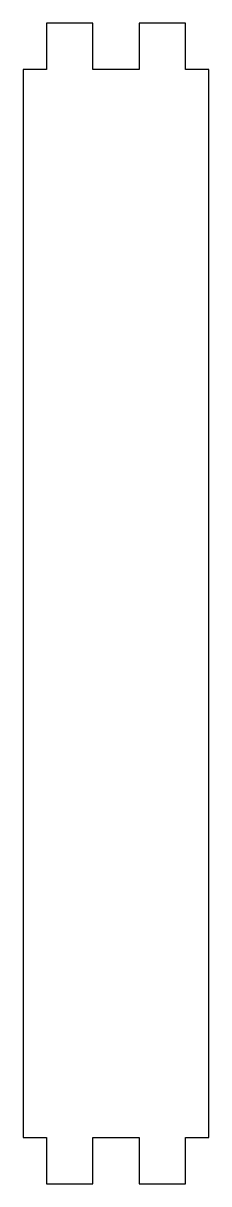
# Model space of a CAD drawing. Header units: millimetres. Extents: x -10 to 10, y -62 to 62.
import ezdxf

# ---------------------------------------------------------------- set-up
doc = ezdxf.new("R2010")
doc.units = ezdxf.units.MM

msp = doc.modelspace()

# ---------------------------------------------------------------- linework, layer by layer
at = {"color": 7, "linetype": 'Continuous', "lineweight": 25}
for p, q in [((-2.5, 62.5), (-7.5, 62.5)), ((-7.5, 62.5), (-7.5, 57.5)), ((-2.5, 57.5), (-2.5, 62.5)), ((7.5, 62.5), (2.5, 62.5)), ((2.5, 62.5), (2.5, 57.5)), ((7.5, 57.5), (7.5, 62.5)), ((-7.5, 57.5), (-10, 57.5)), ((-10, 57.5), (-10, -57.5)), ((2.5, 57.5), (-2.5, 57.5)), ((10, 57.5), (7.5, 57.5)), ((10, -57.5), (10, 57.5)), ((-10, -57.5), (-7.5, -57.5)), ((-7.5, -57.5), (-7.5, -62.5)), ((-2.5, -62.5), (-2.5, -57.5)), ((-2.5, -57.5), (2.5, -57.5)), ((2.5, -57.5), (2.5, -62.5)), ((7.5, -62.5), (7.5, -57.5)), ((7.5, -57.5), (10, -57.5)), ((-7.5, -62.5), (-2.5, -62.5)), ((2.5, -62.5), (7.5, -62.5))]:
    msp.add_line(p, q, dxfattribs=at)

doc.saveas('drawing.dxf')
